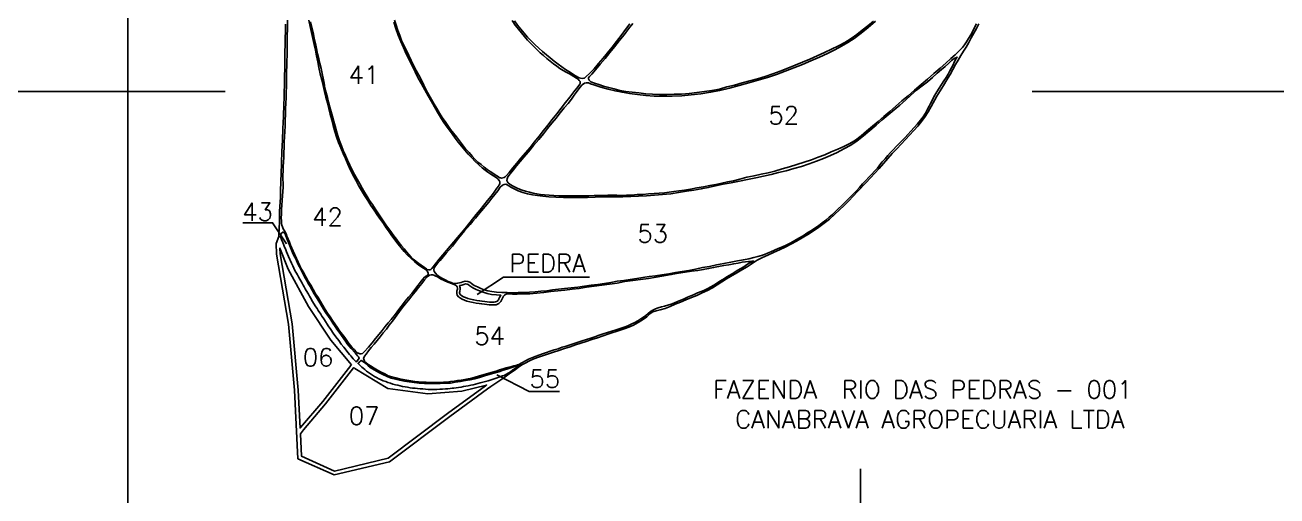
# Model space of a CAD drawing. Header units: millimetres. Extents: x 729593 to 732743, y 7839267 to 7843722.
# Drawn here: x 730288 to 731655, y 7840058 to 7840573 of the extents above; entities that cross this region are included whole.
import ezdxf
from ezdxf.enums import TextEntityAlignment as Align

# ---------------------------------------------------------------- set-up
doc = ezdxf.new("R2010")
doc.units = ezdxf.units.MM
for name, color, linetype in [('0114001001', 1, 'Continuous'), ('0114001001006', 5, 'Continuous'), ('0114001001007', 5, 'Continuous'), ('0114001001039', 5, 'Continuous'), ('0114001001040', 5, 'Continuous'), ('0114001001041', 5, 'Continuous'), ('0114001001042', 5, 'Continuous'), ('0114001001043', 5, 'Continuous'), ('0114001001051', 5, 'Continuous'), ('0114001001052', 5, 'Continuous'), ('0114001001053', 5, 'Continuous'), ('0114001001054', 5, 'Continuous'), ('0114001001055', 5, 'Continuous'), ('MALHA', 8, 'Continuous'), ('PEDRA', 7, 'Continuous'), ('TEXTO', 7, 'Continuous'), ('TEXTO_CONFRONTANTES', 7, 'Continuous')]:
    doc.layers.add(name, color=color, linetype=linetype)
doc.styles.add('ROMANS', font='romans')

msp = doc.modelspace()

# ---------------------------------------------------------------- linework, layer by layer
at = {"layer": '0114001001', "color": 1}
msp.add_lwpolyline([(730572, 7840573.7), (730571.9, 7840566), (730571.6, 7840558.5), (730571.6, 7840550.9), (730571.5, 7840543.4), (730571.3, 7840535.8), (730571.2, 7840528.3), (730571, 7840513.8), (730570.9, 7840506.7), (730570.7, 7840499.7), (730570.6, 7840492.9), (730570.4, 7840486.2), (730569.9, 7840472.8), (730569.3, 7840459.5), (730568.7, 7840446.8), (730568.2, 7840434.5), (730567.6, 7840422.3), (730567.2, 7840409.8), (730567, 7840403), (730566.6, 7840390), (730566.5, 7840384.5), (730565.8, 7840373.9), (730565.6, 7840369.2), (730565.4, 7840358.4), (730565.4, 7840355), (730565.3, 7840352.5), (730565.2, 7840349.9), (730564.9, 7840343.9), (730564.8, 7840341.6), (730561.9, 7840334.1), (730562.1, 7840322.2), (730575.4, 7840245.7), (730581.9, 7840173.6), (730585.7, 7840098.8), (730625.2, 7840081), (730685.8, 7840095.5), (730751.5, 7840144.9), (730792.8, 7840175.2), (730796.4, 7840177.8), (730807.3, 7840185), (730810.5, 7840187.3), (730816.4, 7840191.5), (730821.7, 7840195.2), (730827.9, 7840200), (730830.9, 7840201.8), (730833.9, 7840203.3), (730838.5, 7840205.7), (730843.3, 7840207.9), (730848.4, 7840209.9), (730853.8, 7840211.6), (730859.3, 7840213.3), (730864.9, 7840215.1), (730870.6, 7840217.1), (730876.7, 7840219.2), (730882.8, 7840221.2), (730888.8, 7840223.1), (730894.6, 7840225), (730900.4, 7840227), (730906.5, 7840228.9), (730912.7, 7840231), (730918.9, 7840233.2), (730925, 7840235.2), (730936.6, 7840238.9), (730942, 7840240.7), (730947.1, 7840242.7), (730952.1, 7840244.9), (730957.2, 7840247.5), (730962.1, 7840250.5), (730966.5, 7840253.8), (730970, 7840257.1), (730973.2, 7840259.4), (730976.7, 7840260.5), (730981.3, 7840261.5), (730986.7, 7840263.1), (730992.1, 7840265.2), (730997.7, 7840267.5), (731003.4, 7840270), (731009.3, 7840272.5), (731015.3, 7840275), (731021.3, 7840277.3), (731027.2, 7840279.9), (731032.8, 7840282.6), (731038.2, 7840285.6), (731043.5, 7840288.8), (731048.6, 7840292), (731053.8, 7840295.3), (731064.8, 7840301.8), (731070.5, 7840305.1), (731076.2, 7840308.5), (731081.6, 7840312.1), (731087.1, 7840315.6), (731092.8, 7840318.6), (731098.8, 7840321.4), (731105.1, 7840324.1), (731111.4, 7840327), (731117.7, 7840329.9), (731123.9, 7840333.2), (731130.1, 7840336.6), (731136.3, 7840340.1), (731142.5, 7840343.8), (731148.6, 7840347.8), (731154.6, 7840351.8), (731160.4, 7840356.2), (731166.2, 7840360.7), (731171.6, 7840365.6), (731176.9, 7840370.6), (731182.1, 7840375.6), (731187.2, 7840380.6), (731192, 7840385.7), (731196.7, 7840390.8), (731206.1, 7840400.7), (731215.7, 7840410.7), (731220.4, 7840416.1), (731225.1, 7840421.5), (731234.7, 7840432.2), (731239.6, 7840437.4), (731244.3, 7840442.5), (731249, 7840447.5), (731253.6, 7840452.5), (731258.1, 7840457.4), (731262.5, 7840462.3), (731266.7, 7840467.3), (731270.5, 7840472.6), (731274, 7840478), (731277.2, 7840483.6), (731283.5, 7840495), (731290.8, 7840506.8), (731294.4, 7840512.8), (731297.8, 7840518.6), (731303.8, 7840529.5), (731306.6, 7840534.5), (731309.5, 7840539.4), (731312.4, 7840544), (731315.3, 7840548.7), (731318.2, 7840553.7), (731321, 7840558.9), (731323.8, 7840563.9), (731326.5, 7840569), (731329.2, 7840574.2)], dxfattribs=at)
at = {"layer": '0114001001006'}
msp.add_lwpolyline([(730644.1, 7840201.5), (730621.4, 7840228.4), (730597.2, 7840265), (730574.8, 7840306.1), (730566, 7840329), (730566.1, 7840322.6), (730579.4, 7840246.2), (730585.9, 7840173.8), (730588, 7840132.3), (730588.5, 7840133), (730612.8, 7840161.4), (730643.3, 7840200.6)], close=True, dxfattribs=at)
at = {"layer": '0114001001007'}
msp.add_lwpolyline([(730588.3, 7840126), (730591.6, 7840130.5), (730615.9, 7840158.9), (730646.4, 7840198), (730646.7, 7840198.4), (730647.7, 7840197.3), (730684, 7840175.5), (730727.6, 7840169.7), (730764.6, 7840172.7), (730791.7, 7840179.3), (730790.5, 7840178.4), (730749.1, 7840148.1), (730684.1, 7840099.2), (730625.6, 7840085.2), (730589.6, 7840101.5)], close=True, dxfattribs=at)
at = {"layer": '0114001001039'}
msp.add_lwpolyline([(730822.2, 7840577.3), (730825.6, 7840572.5), (730829.1, 7840568.1), (730832.7, 7840563.7), (730836.4, 7840559.4), (730840.4, 7840555.3), (730844.5, 7840551.4), (730848.6, 7840547.6), (730852.7, 7840543.8), (730857, 7840540.2), (730861.2, 7840536.8), (730865.6, 7840533.3), (730869.9, 7840530), (730874, 7840526.9), (730878, 7840524.3), (730881.6, 7840522), (730884.4, 7840520.1), (730887.1, 7840518.3), (730889.5, 7840516.8), (730891.4, 7840515.7), (730892.8, 7840515), (730894.3, 7840514.5), (730895.9, 7840514.3), (730897.7, 7840514.6), (730898.7, 7840514.8), (730899.3, 7840515.4), (730900.3, 7840516.3), (730904.2, 7840519.8), (730909.1, 7840525), (730914, 7840530.6), (730918.9, 7840536.4), (730923.6, 7840542.3), (730928.7, 7840548.5), (730933.7, 7840554.9), (730938.5, 7840561.3), (730943.4, 7840567.7), (730948.2, 7840573.9)], dxfattribs=at)
at = {"layer": '0114001001040'}
msp.add_lwpolyline([(730691.2, 7840578.1), (730692.9, 7840572.4), (730694.8, 7840566.8), (730696.8, 7840561.2), (730698.9, 7840555.7), (730701.4, 7840550.2), (730704.1, 7840544.9), (730706.7, 7840539.5), (730709.3, 7840534), (730712, 7840528.4), (730714.9, 7840523.1), (730717.8, 7840517.9), (730720.5, 7840512.6), (730723, 7840507.1), (730725.8, 7840501.7), (730728.6, 7840496.5), (730731.4, 7840491.4), (730734.3, 7840486.3), (730737.2, 7840481.4), (730740.2, 7840476.5), (730743.3, 7840471.7), (730746.4, 7840467.2), (730749.3, 7840462.8), (730752.2, 7840458.7), (730755.4, 7840454.7), (730758.8, 7840450.5), (730762, 7840446.2), (730765.4, 7840441.9), (730768.8, 7840437.6), (730772.5, 7840433.4), (730775.8, 7840429.5), (730779, 7840426.1), (730782.2, 7840423), (730785.6, 7840420.2), (730788.9, 7840417.5), (730792.3, 7840415), (730795.6, 7840412.7), (730798.5, 7840410.7), (730801.1, 7840408.9), (730803.4, 7840407.4), (730805.2, 7840406.4), (730806.3, 7840405.8), (730807, 7840405.6), (730808, 7840405.5), (730809.4, 7840405.7), (730810.8, 7840406.1), (730811.9, 7840407), (730812.9, 7840408.1), (730816.4, 7840411.7), (730820.4, 7840416.6), (730824.7, 7840421.7), (730829.2, 7840427.2), (730834.1, 7840433.1), (730839.1, 7840439), (730844.1, 7840445.1), (730849, 7840451.3), (730853.8, 7840457.3), (730858.6, 7840463.3), (730863.4, 7840469.4), (730868.3, 7840475.7), (730873.1, 7840481.8), (730877.9, 7840487.9), (730882.5, 7840493.8), (730887.1, 7840499.8), (730891.7, 7840505.6), (730893.6, 7840508.1), (730893.9, 7840509), (730893.9, 7840509.5), (730893.8, 7840511), (730892.9, 7840512.2), (730891.7, 7840513.5), (730889.7, 7840514.8), (730887.1, 7840516.4), (730884.1, 7840518.2), (730881.4, 7840519.7), (730878.6, 7840521.3), (730875.2, 7840523.2), (730871.8, 7840525.3), (730868.2, 7840527.8), (730864.7, 7840530.3), (730861, 7840533.1), (730857.3, 7840536.1), (730853.7, 7840539.3), (730850.1, 7840542.5), (730846.5, 7840545.9), (730843.1, 7840549.3), (730839.8, 7840552.7), (730836.4, 7840556.3), (730833.2, 7840560.1), (730829.9, 7840564.1), (730826.4, 7840568.2), (730823, 7840572.7), (730819.6, 7840577.5)], dxfattribs=at)
at = {"layer": '0114001001041'}
msp.add_lwpolyline([(730599.4, 7840576.3), (730600.7, 7840570.3), (730602.1, 7840564.4), (730603.3, 7840558.5), (730604.7, 7840552.6), (730605.9, 7840547), (730607, 7840541.4), (730608.3, 7840535.9), (730609.6, 7840530.5), (730610.9, 7840525.1), (730612.1, 7840519.8), (730613.2, 7840514.5), (730614.3, 7840509.2), (730615.2, 7840503.9), (730616.5, 7840498.8), (730617.8, 7840493.6), (730619.2, 7840488.3), (730620.5, 7840483.1), (730621.9, 7840477.8), (730623.3, 7840472.6), (730624.7, 7840467.4), (730626.2, 7840462.1), (730627.7, 7840456.8), (730629.3, 7840451.5), (730631.1, 7840446.1), (730633.1, 7840440.8), (730635.2, 7840435.5), (730637.5, 7840430.3), (730639.8, 7840425), (730642.2, 7840419.6), (730644.8, 7840414.4), (730647.5, 7840409.2), (730650.3, 7840404.1), (730653.1, 7840399.3), (730655.9, 7840394.6), (730658.5, 7840390), (730661.1, 7840385.4), (730663.9, 7840381), (730666.9, 7840376.5), (730670, 7840372), (730672.8, 7840367.5), (730675.7, 7840363.1), (730678.7, 7840358.6), (730681.7, 7840354.3), (730684.8, 7840350), (730687.7, 7840346.1), (730690.5, 7840342.4), (730693.3, 7840338.8), (730696, 7840335.1), (730698.9, 7840331.6), (730701.5, 7840328.2), (730704.1, 7840324.8), (730706.7, 7840321.8), (730709.4, 7840319), (730712.5, 7840316.2), (730716.1, 7840313.3), (730720.1, 7840310.2), (730723.9, 7840307.7), (730726, 7840306.3), (730726.9, 7840305.6), (730728.1, 7840305.2), (730729.6, 7840305.1), (730730.9, 7840305.5), (730731.8, 7840306.7), (730735.8, 7840311.8), (730739.8, 7840316.8), (730743.9, 7840321.7), (730747.9, 7840326.4), (730751.9, 7840331.1), (730755.9, 7840335.8), (730760, 7840340.6), (730764.1, 7840345.5), (730768.1, 7840350.3), (730772.1, 7840355.3), (730776.1, 7840360.4), (730780.3, 7840365.6), (730784.5, 7840370.7), (730788.7, 7840375.9), (730792.7, 7840381), (730796.6, 7840385.7), (730799.9, 7840390.1), (730803, 7840394.4), (730804.7, 7840396.5), (730805.5, 7840398.1), (730806.1, 7840399.1), (730806.2, 7840400), (730806.1, 7840401.5), (730805.5, 7840403), (730804.1, 7840404.5), (730802, 7840406.1), (730799.3, 7840407.8), (730796.2, 7840409.9), (730793.2, 7840411.9), (730790.2, 7840414.1), (730786.9, 7840416.7), (730783.2, 7840420), (730779.3, 7840423.7), (730775.4, 7840427.6), (730771.7, 7840431.6), (730768, 7840435.9), (730764.4, 7840440.3), (730760.8, 7840444.8), (730757.4, 7840449.2), (730754, 7840453.7), (730750.9, 7840458.1), (730747.7, 7840462.5), (730744.4, 7840467.2), (730741.3, 7840472.2), (730738, 7840477.6), (730734.6, 7840483.3), (730731.4, 7840489.3), (730727.8, 7840495.5), (730724.2, 7840502), (730720.6, 7840508.4), (730717.1, 7840514.8), (730713.6, 7840521.4), (730710.3, 7840528), (730707.1, 7840534.7), (730703.9, 7840541.4), (730700.9, 7840548.1), (730698, 7840554.8), (730695.1, 7840561.7), (730692.5, 7840568.8), (730690.2, 7840575.9)], dxfattribs=at)
at = {"layer": '0114001001042'}
msp.add_lwpolyline([(730574.3, 7840578.1), (730574.2, 7840572.6), (730574.1, 7840567.3), (730573.9, 7840562.1), (730573.9, 7840556.6), (730573.9, 7840550.9), (730573.8, 7840545.2), (730573.8, 7840539.3), (730573.6, 7840533.5), (730573.6, 7840527.9), (730573.3, 7840522.3), (730573.2, 7840516.6), (730573.1, 7840510.8), (730573, 7840505), (730572.9, 7840499.2), (730572.8, 7840493.3), (730572.5, 7840487.3), (730572.2, 7840481.2), (730572, 7840474.9), (730571.8, 7840468.6), (730571.6, 7840462.3), (730571.3, 7840456.3), (730571, 7840450.5), (730570.7, 7840444.8), (730570.6, 7840439), (730570.4, 7840433.4), (730570.1, 7840428), (730569.8, 7840423), (730569.5, 7840418.1), (730569.4, 7840413.4), (730569.3, 7840408.8), (730569.3, 7840404.4), (730569.4, 7840400), (730569.4, 7840395.5), (730569.3, 7840390.9), (730568.9, 7840386), (730568.6, 7840381.1), (730568.2, 7840376), (730567.8, 7840371), (730567.6, 7840366.2), (730567.5, 7840361.9), (730567.6, 7840358.8), (730567.8, 7840356.2), (730568.2, 7840354), (730568.8, 7840352.1), (730569.7, 7840350), (730571, 7840347.7), (730572.9, 7840344.4), (730573.7, 7840342), (730575.1, 7840338.8), (730576.4, 7840335.6), (730577.6, 7840332.3), (730579.1, 7840329), (730580.6, 7840325.6), (730582.2, 7840321.7), (730583.9, 7840317.7), (730585.8, 7840313.6), (730587.6, 7840309.7), (730589.7, 7840305.8), (730592, 7840301.8), (730594.3, 7840297.4), (730596.9, 7840292.9), (730599.7, 7840288.3), (730602.4, 7840283.6), (730605, 7840279), (730607.6, 7840274.8), (730610.3, 7840270.5), (730612.9, 7840266.2), (730615.5, 7840261.9), (730618.1, 7840257.8), (730620.7, 7840253.9), (730623.3, 7840250), (730626, 7840246.3), (730628.5, 7840242.4), (730631.2, 7840238.6), (730633.9, 7840234.9), (730636.7, 7840231.3), (730639.1, 7840227.8), (730641.2, 7840224.7), (730643.3, 7840222), (730645.4, 7840219.7), (730647.4, 7840217.7), (730649, 7840216), (730650.1, 7840215), (730651.1, 7840214.3), (730651.7, 7840214), (730652.5, 7840213.6), (730653.3, 7840213.4), (730654.5, 7840213.3), (730656, 7840213.8), (730657.2, 7840214.7), (730657.9, 7840215.5), (730662.8, 7840220.6), (730666.8, 7840225.5), (730670.5, 7840230.3), (730674.2, 7840234.8), (730677.6, 7840239), (730681, 7840243.1), (730684.2, 7840247.1), (730687.4, 7840251), (730690.6, 7840255), (730693.9, 7840259.2), (730696.8, 7840263.2), (730699.7, 7840267.1), (730702.8, 7840271), (730706.3, 7840275.2), (730709.9, 7840279.5), (730713.4, 7840283.8), (730716.9, 7840288.3), (730720.4, 7840292.8), (730723.9, 7840297.2), (730727.4, 7840299.2), (730727.7, 7840300.4), (730727.7, 7840301.7), (730727.2, 7840303.3), (730726, 7840304.7), (730724.5, 7840305.9), (730722, 7840307.4), (730718.8, 7840309.5), (730715.9, 7840311.6), (730712.9, 7840314.2), (730709.3, 7840317.4), (730705.4, 7840321.2), (730701.8, 7840325.3), (730698.3, 7840329.4), (730694.8, 7840333.6), (730691.4, 7840337.9), (730688.2, 7840342.3), (730685.1, 7840346.8), (730682.1, 7840351.2), (730679, 7840355.7), (730675.7, 7840360.3), (730672.3, 7840365.3), (730668.9, 7840370.4), (730665.4, 7840375.6), (730661.8, 7840381), (730658.5, 7840386.4), (730655, 7840391.9), (730651.9, 7840397.5), (730648.7, 7840403.1), (730645.7, 7840408.9), (730642.8, 7840414.8), (730640.1, 7840420.7), (730637.5, 7840426.7), (730635, 7840432.5), (730632.5, 7840438.4), (730630.1, 7840444.4), (730627.9, 7840450.4), (730625.8, 7840456.5), (730624.1, 7840462.8), (730622.5, 7840469), (730621, 7840475.3), (730619.4, 7840481.5), (730617.8, 7840487.7), (730616.2, 7840493.9), (730614.8, 7840500.2), (730613.3, 7840506.5), (730611.7, 7840513), (730610.1, 7840519.5), (730608.5, 7840526.2), (730607.2, 7840532.6), (730606, 7840538.9), (730604.7, 7840545.2), (730603.3, 7840551.5), (730601.8, 7840557.9), (730600.4, 7840564.5), (730599.1, 7840571.1), (730597.6, 7840577.9)], dxfattribs=at)
at = {"layer": '0114001001043'}
msp.add_lwpolyline([(730566.6, 7840341.1), (730567.7, 7840338.2), (730569, 7840335), (730569.8, 7840333.2), (730570.6, 7840331.2), (730572.3, 7840327), (730573.2, 7840324.7), (730574.2, 7840322.4), (730575.2, 7840319.9), (730578.7, 7840312.3), (730579.9, 7840309.7), (730581.2, 7840307.1), (730582.4, 7840304.6), (730585, 7840299.8), (730586.3, 7840297.5), (730590.1, 7840290.7), (730591.2, 7840288.6), (730592.5, 7840286.6), (730593.6, 7840284.6), (730594.8, 7840282.5), (730597.1, 7840278.5), (730598.2, 7840276.5), (730599.4, 7840274.6), (730601.6, 7840270.7), (730602.8, 7840268.7), (730605.2, 7840264.9), (730606.5, 7840262.9), (730607.8, 7840260.9), (730610.5, 7840256.8), (730611.8, 7840254.7), (730613.1, 7840252.6), (730614.5, 7840250.5), (730618.7, 7840244), (730621.5, 7840239.9), (730624.3, 7840235.8), (730627.2, 7840231.8), (730630.2, 7840227.8), (730633, 7840224), (730635.9, 7840220.5), (730640.5, 7840214.6), (730642.1, 7840212.8), (730643.5, 7840211.1), (730646.1, 7840207.9), (730647.4, 7840206.6), (730648.3, 7840205.6), (730648.8, 7840205.2), (730649.7, 7840204.7), (730652.6, 7840208.8), (730651.9, 7840210), (730650.7, 7840211.3), (730649.7, 7840212.8), (730648, 7840214.6), (730643.9, 7840219.2), (730639.5, 7840224.2), (730637.5, 7840227.2), (730630.5, 7840237.2), (730628.3, 7840240.4), (730626.2, 7840243.4), (730623.9, 7840246.8), (730621.5, 7840250.4), (730618.9, 7840254.1), (730616.2, 7840258.1), (730613.6, 7840262.2), (730611.1, 7840266.6), (730608.4, 7840271), (730606, 7840275.1), (730603.5, 7840279.1), (730601.2, 7840283), (730599.1, 7840286.8), (730597, 7840290.4), (730594.9, 7840293.9), (730592.8, 7840297.5), (730589.1, 7840304.8), (730587.5, 7840308.4), (730585.7, 7840311.8), (730583.9, 7840315.3), (730582.3, 7840318.9), (730580.6, 7840322.3), (730579, 7840325.9), (730577.4, 7840329.5), (730575.9, 7840333.1), (730573.7, 7840339.4), (730572, 7840343.6), (730571.4, 7840344.9), (730570.6, 7840345.8), (730569.6, 7840346.4), (730568.8, 7840346.5), (730568.1, 7840345.8), (730567.4, 7840344.7), (730566.8, 7840343)], close=True, dxfattribs=at)
at = {"layer": '0114001001051'}
msp.add_lwpolyline([(730951.5, 7840574.4), (730946.6, 7840568.5), (730941.8, 7840562.1), (730936.6, 7840555.5), (730931.3, 7840549), (730926.1, 7840542.7), (730921, 7840536.1), (730915.7, 7840529.8), (730910.6, 7840523.6), (730906.6, 7840519.1), (730904.1, 7840516.3), (730902.9, 7840514.9), (730902.9, 7840513.9), (730903.8, 7840512.4), (730905.6, 7840510.8), (730909.4, 7840509.2), (730914.4, 7840507.6), (730919.4, 7840505.9), (730925, 7840504.3), (730930.9, 7840502.9), (730937, 7840501.3), (730943.6, 7840500.2), (730950.5, 7840499.4), (730958, 7840498.6), (730965.4, 7840497.5), (730972.8, 7840497.1), (730980.5, 7840496.9), (730988.4, 7840496.7), (730996.4, 7840497), (731004.5, 7840497.3), (731012.9, 7840498), (731021.2, 7840498.9), (731029.6, 7840499.9), (731037.8, 7840501), (731045.9, 7840502.8), (731054.1, 7840505), (731062.3, 7840507.1), (731070.6, 7840509.4), (731079.1, 7840511.6), (731087.5, 7840514), (731095.8, 7840516.6), (731104.1, 7840519.4), (731112.4, 7840522.3), (731120.5, 7840525.5), (731128.6, 7840528.7), (731136.6, 7840532), (731144.8, 7840535.3), (731152.8, 7840538.9), (731160.6, 7840542.6), (731168.3, 7840546.3), (731175.8, 7840549.9), (731183, 7840553.8), (731189.8, 7840557.9), (731195.9, 7840562.2), (731201.9, 7840567), (731208, 7840572), (731214.2, 7840577.1)], dxfattribs=at)
at = {"layer": '0114001001052'}
msp.add_lwpolyline([(731216.3, 7840576.9), (731208.3, 7840570.2), (731200.6, 7840563.7), (731193.2, 7840558), (731186.2, 7840553.5), (731179.3, 7840549.5), (731171.9, 7840545.7), (731163.8, 7840541.6), (731155.2, 7840537.5), (731145.9, 7840533.6), (731136.5, 7840529.7), (731127.2, 7840525.8), (731117.8, 7840522.2), (731108.2, 7840518.5), (731098.3, 7840515.4), (731088.1, 7840512.5), (731077.9, 7840509.6), (731067.4, 7840506.7), (731056.8, 7840503.9), (731046.5, 7840501.3), (731036.2, 7840499.3), (731025.6, 7840497.6), (731015.2, 7840496.3), (731004.8, 7840495.4), (730994.5, 7840494.9), (730984.4, 7840494.9), (730974.7, 7840495.1), (730965.4, 7840495.8), (730956.5, 7840496.7), (730947.7, 7840497.9), (730939.6, 7840499.2), (730932, 7840500.8), (730924.4, 7840502.7), (730916.6, 7840504.8), (730909.7, 7840507.1), (730905.3, 7840508.6), (730902.9, 7840509.5), (730900.6, 7840509.7), (730898.6, 7840509.2), (730896.2, 7840507.3), (730893.6, 7840504.4), (730890.6, 7840500.4), (730887.3, 7840496.1), (730884.3, 7840491.7), (730880.7, 7840487.1), (730876.5, 7840482.2), (730872.1, 7840476.8), (730867.6, 7840470.9), (730862.8, 7840465.3), (730858.3, 7840459.6), (730853.7, 7840453.7), (730848.6, 7840447.5), (730843, 7840440.9), (730837.5, 7840434.3), (730832.5, 7840428.5), (730828.3, 7840423.5), (730824.4, 7840418.9), (730820.7, 7840414.2), (730817.4, 7840410.1), (730815, 7840406.9), (730814, 7840404.7), (730813.9, 7840402.9), (730815, 7840400.6), (730817.3, 7840398.6), (730820.6, 7840396.5), (730825, 7840394.4), (730829.4, 7840392.6), (730834, 7840391.2), (730838.4, 7840389.9), (730842.4, 7840389.1), (730846.4, 7840388.3), (730850.5, 7840387.6), (730854.9, 7840387), (730859.9, 7840386.8), (730865.1, 7840386.4), (730870.6, 7840386.1), (730876.1, 7840386.1), (730881.7, 7840386.2), (730887.1, 7840386), (730892.4, 7840385.9), (730897.7, 7840386), (730903.2, 7840386.2), (730909, 7840386.3), (730914.5, 7840386.4), (730919.5, 7840386.6), (730924.2, 7840386.7), (730929, 7840386.7), (730933.8, 7840386.7), (730939, 7840386.5), (730944.3, 7840386.7), (730950.1, 7840386.9), (730956, 7840387.4), (730962.3, 7840387.7), (730968.3, 7840388.1), (730974.5, 7840388.5), (730980.3, 7840389.1), (730985.8, 7840389.5), (730991, 7840390.2), (730996.3, 7840390.8), (731001.6, 7840391.4), (731007.7, 7840392.2), (731014.4, 7840393.3), (731021.4, 7840394.7), (731028.5, 7840395.9), (731035.5, 7840397.2), (731042.1, 7840398.6), (731048.7, 7840400), (731054.9, 7840401.3), (731061.4, 7840402.6), (731068.3, 7840404.4), (731076, 7840406.3), (731083.8, 7840408), (731091.4, 7840409.6), (731099, 7840411.1), (731106.6, 7840413.2), (731114.5, 7840415.4), (731122.5, 7840417.8), (731130.6, 7840420.2), (731138.5, 7840422.9), (731146.3, 7840425.5), (731153.7, 7840428.2), (731160.9, 7840431), (731168.1, 7840434), (731175.3, 7840436.9), (731181.9, 7840439.9), (731188.4, 7840443.1), (731194.5, 7840446.9), (731200.7, 7840451.7), (731206.7, 7840456.9), (731213, 7840462.2), (731219.3, 7840467.4), (731225.6, 7840472.8), (731232.1, 7840478.4), (731238.5, 7840484.1), (731245.1, 7840489.8), (731251.9, 7840495.5), (731259, 7840501.6), (731266.2, 7840507.6), (731273.2, 7840513.7), (731280.2, 7840519.8), (731287, 7840525.7), (731293.3, 7840531.1), (731298.8, 7840536), (731303.4, 7840540.2), (731307, 7840543.7), (731309.5, 7840546.2), (731311.4, 7840548), (731312.5, 7840549.6), (731313.6, 7840551.2), (731315.9, 7840554.5), (731318.1, 7840558.1), (731320.3, 7840562), (731322.6, 7840565.9), (731324.6, 7840569.9), (731326.7, 7840573.9)], dxfattribs=at)
at = {"layer": '0114001001053'}
msp.add_lwpolyline([(731091.9, 7840320.7), (731095.1, 7840322.1), (731098.4, 7840323.4), (731102, 7840324.9), (731105.9, 7840326.6), (731110.2, 7840328.5), (731114.8, 7840330.4), (731119.4, 7840332.5), (731124, 7840334.7), (731128.4, 7840337.2), (731132.8, 7840339.8), (731137.2, 7840342.5), (731141.5, 7840345.1), (731145.8, 7840347.9), (731150.1, 7840350.6), (731154.3, 7840353.5), (731158.2, 7840356.5), (731162.1, 7840359.6), (731165.7, 7840362.7), (731169.4, 7840365.8), (731172.7, 7840369), (731176, 7840372.2), (731179.2, 7840375.2), (731182.5, 7840378.4), (731185.8, 7840381.6), (731189, 7840384.8), (731192.3, 7840388.2), (731195.6, 7840391.7), (731199, 7840395.3), (731202.3, 7840399.1), (731205.7, 7840402.7), (731209.1, 7840406.3), (731212.3, 7840409.8), (731215.4, 7840413.1), (731218.4, 7840416.4), (731221.1, 7840419.8), (731223.8, 7840423.2), (731226.8, 7840426.6), (731229.8, 7840430), (731232.8, 7840433.4), (731235.9, 7840436.8), (731239, 7840440), (731242.3, 7840443.3), (731245.5, 7840446.6), (731248.6, 7840449.8), (731251.7, 7840453.2), (731255.1, 7840456.9), (731258.6, 7840460.8), (731262.1, 7840464.7), (731265.4, 7840468.6), (731268.4, 7840472.5), (731271, 7840476.5), (731273.3, 7840480.6), (731275.1, 7840484.1), (731276.5, 7840486.8), (731277.7, 7840489.5), (731279.3, 7840492.7), (731281.3, 7840496.1), (731283.5, 7840499.8), (731285.9, 7840503.7), (731288.4, 7840507.7), (731291, 7840511.6), (731293.5, 7840515.4), (731295.7, 7840519.1), (731297.7, 7840522.6), (731299.3, 7840525.8), (731300.7, 7840528.6), (731301.9, 7840531.1), (731303.1, 7840533.7), (731304.3, 7840536.3), (731305.5, 7840537.7), (731302.2, 7840536), (731299.2, 7840533.8), (731295.9, 7840530.6), (731292.4, 7840527.5), (731288.5, 7840524.1), (731283.8, 7840520.1), (731278.7, 7840515.5), (731273.2, 7840510.7), (731267.4, 7840506.1), (731261.2, 7840501.5), (731255.1, 7840496.1), (731249, 7840490.7), (731242.9, 7840485.2), (731236.6, 7840480), (731230.1, 7840474.7), (731223.7, 7840469.1), (731217, 7840463.3), (731210.1, 7840457.4), (731203.3, 7840451.6), (731196.3, 7840446.3), (731189.3, 7840441.5), (731181.9, 7840437.4), (731174.6, 7840433.4), (731167.1, 7840430), (731159.5, 7840426.8), (731151.8, 7840423.9), (731143.8, 7840421), (731135.7, 7840418.3), (731127.3, 7840415.8), (731118.9, 7840413.5), (731110.6, 7840411.4), (731102.4, 7840409.5), (731094.1, 7840407.7), (731085.6, 7840405.6), (731076.7, 7840403.9), (731067.7, 7840402), (731058.7, 7840400.3), (731049.9, 7840398.7), (731041.7, 7840396.9), (731033.8, 7840395.1), (731026, 7840393.7), (731018.1, 7840392.4), (731010, 7840391.1), (731001.4, 7840389.7), (730992.7, 7840388.4), (730983.8, 7840387.7), (730975, 7840386.8), (730966.2, 7840386.1), (730957.6, 7840385.8), (730949, 7840385.5), (730940.4, 7840385.1), (730931.9, 7840384.9), (730924.6, 7840384.9), (730917.9, 7840384.9), (730910.1, 7840384.6), (730901.7, 7840384.3), (730892.9, 7840384.1), (730884.1, 7840384.2), (730875.5, 7840384.3), (730867.2, 7840384.5), (730859.7, 7840385), (730853, 7840385.7), (730847.1, 7840386.3), (730841.8, 7840387.1), (730836.5, 7840388.1), (730831.2, 7840389.7), (730826.2, 7840391.7), (730821.8, 7840393.7), (730818.3, 7840395.5), (730815.8, 7840397.1), (730814, 7840398.2), (730812.5, 7840398.7), (730810.9, 7840398.6), (730808.9, 7840397.8), (730806.6, 7840395.5), (730803.8, 7840391.7), (730800.7, 7840387.7), (730797.5, 7840383.5), (730794, 7840379.2), (730790.2, 7840374.4), (730786.2, 7840369.6), (730782.6, 7840365.2), (730779.6, 7840361.7), (730776.6, 7840358.3), (730773.6, 7840354.7), (730770.7, 7840351.3), (730767.7, 7840347.7), (730764.4, 7840343.9), (730761.1, 7840339.7), (730757.8, 7840335.3), (730754.4, 7840331.2), (730750.9, 7840327.2), (730747.6, 7840323.3), (730744.1, 7840319.3), (730740.8, 7840315.3), (730737.8, 7840311.8), (730735.8, 7840309.5), (730734.5, 7840307.4), (730734.1, 7840305.3), (730734.5, 7840303.3), (730735.7, 7840301.5), (730737.4, 7840299.7), (730740.2, 7840297.7), (730743.4, 7840295.8), (730746.6, 7840294.1), (730749.8, 7840292.6), (730752.8, 7840291.2), (730755.3, 7840290.4), (730757.6, 7840290.2), (730760, 7840290.5), (730762, 7840290.9), (730763.8, 7840291.3), (730765.7, 7840292.1), (730768.2, 7840292.8), (730771.2, 7840292.6), (730773.3, 7840291.6), (730775.2, 7840290.1), (730778, 7840288.2), (730781.6, 7840286.5), (730785.2, 7840284.9), (730788.9, 7840283.5), (730792.9, 7840282.2), (730797.5, 7840281.4), (730802.6, 7840280.8), (730808.4, 7840280.5), (730814.2, 7840280.3), (730820.2, 7840280.2), (730826.1, 7840280.3), (730832.3, 7840280.6), (730838.4, 7840280.8), (730844.7, 7840281.2), (730850.9, 7840281.7), (730857.3, 7840282.3), (730863.7, 7840283.2), (730870.1, 7840283.9), (730876.9, 7840284.7), (730884, 7840285.5), (730891.3, 7840286.2), (730898.7, 7840287.4), (730906, 7840288.3), (730913.2, 7840289.2), (730920.3, 7840290.3), (730927.4, 7840291.5), (730934.4, 7840292.7), (730941.4, 7840293.7), (730948.6, 7840294.7), (730955.8, 7840295.7), (730962.4, 7840296.7), (730969.1, 7840297.8), (730976, 7840298.8), (730983.2, 7840299.8), (730990.5, 7840300.9), (730997.9, 7840302.1), (731005.2, 7840303.3), (731012.6, 7840304.6), (731019.9, 7840306.1), (731027.5, 7840307.6), (731035.1, 7840308.9), (731042.9, 7840310.5), (731050.8, 7840312.1), (731058.4, 7840313.6), (731065.6, 7840314.9), (731072.2, 7840316.2), (731078.1, 7840317.3), (731083.4, 7840318.5), (731087.9, 7840319.6)], close=True, dxfattribs=at)
at = {"layer": '0114001001054'}
msp.add_lwpolyline([(730834, 7840205.9), (730837.4, 7840207.6), (730841.1, 7840209.1), (730844.8, 7840210.6), (730848.8, 7840212.1), (730852.8, 7840213.4), (730857, 7840214.8), (730861.2, 7840216.2), (730865.6, 7840217.6), (730869.9, 7840219), (730874.3, 7840220.5), (730878.6, 7840221.9), (730882.9, 7840223.3), (730887.2, 7840224.7), (730891.6, 7840226.1), (730896.1, 7840227.6), (730900.7, 7840229.1), (730905.4, 7840230.6), (730910, 7840232.1), (730914.5, 7840233.7), (730919.1, 7840235.1), (730923.8, 7840236.6), (730928.4, 7840238.1), (730933, 7840239.6), (730937.5, 7840241.1), (730941.8, 7840242.5), (730946, 7840244.1), (730949.7, 7840245.8), (730953.4, 7840247.6), (730956.9, 7840249.5), (730960.2, 7840251.6), (730963.1, 7840253.5), (730965.6, 7840255.4), (730968, 7840257.5), (730970.5, 7840259.5), (730973.1, 7840261.2), (730976, 7840262.6), (730979.2, 7840263.6), (730982.6, 7840264.6), (730986.1, 7840265.5), (730989.7, 7840266.5), (730993.3, 7840267.7), (730996.7, 7840269), (731000.2, 7840270.6), (731003.7, 7840272.1), (731007.3, 7840273.6), (731011, 7840275.2), (731014.7, 7840276.8), (731018.4, 7840278.3), (731022.1, 7840279.9), (731025.9, 7840281.6), (731029.6, 7840283.1), (731033.1, 7840284.9), (731036.5, 7840286.6), (731039.9, 7840288.6), (731043.1, 7840290.6), (731046.2, 7840292.7), (731049.5, 7840294.8), (731052.9, 7840296.9), (731056.4, 7840299), (731059.8, 7840301), (731063.1, 7840302.9), (731066.2, 7840304.8), (731069.4, 7840306.7), (731072.5, 7840308.5), (731075.6, 7840310.5), (731078.5, 7840312.6), (731083.5, 7840314.8), (731081.3, 7840314.5), (731079.6, 7840314.4), (731077.5, 7840314.3), (731074.5, 7840314), (731070.7, 7840313.5), (731066.4, 7840312.6), (731061.6, 7840311.8), (731056.3, 7840310.8), (731050.6, 7840309.9), (731045, 7840308.7), (731039.6, 7840307.6), (731034, 7840306.5), (731028.2, 7840305.5), (731022.2, 7840304.6), (731015.6, 7840303.8), (731008.6, 7840302.7), (731001.2, 7840301.4), (730993.4, 7840300), (730985.1, 7840298.6), (730976.7, 7840297.1), (730968.3, 7840295.8), (730959.9, 7840294.8), (730951.4, 7840293.6), (730942.8, 7840292.3), (730934.3, 7840290.8), (730925.8, 7840289.7), (730917.4, 7840288.4), (730909.1, 7840287.3), (730900.9, 7840286.2), (730892.8, 7840284.9), (730885, 7840283.9), (730877.2, 7840283), (730869.5, 7840282.3), (730861.8, 7840281.5), (730854.1, 7840280.5), (730846.5, 7840279.7), (730838.9, 7840279.1), (730831.7, 7840278.8), (730825.1, 7840278.5), (730820, 7840278.6), (730816.4, 7840278.8), (730814, 7840278.8), (730812.4, 7840278.4), (730811.3, 7840277.6), (730810.3, 7840276.5), (730809.3, 7840275.1), (730808.6, 7840273.6), (730807.8, 7840272.2), (730807.1, 7840270.7), (730806.2, 7840269.5), (730805.1, 7840268.5), (730803.7, 7840267.8), (730802.2, 7840267.1), (730800.3, 7840266.9), (730798.4, 7840266.8), (730796.5, 7840266.9), (730794.5, 7840267), (730792.1, 7840267.2), (730789.4, 7840267.5), (730786.4, 7840267.9), (730783.5, 7840268.4), (730780.4, 7840268.9), (730777, 7840269.5), (730773.5, 7840270.2), (730770.2, 7840271.1), (730767.4, 7840272.2), (730765.1, 7840273.1), (730763.1, 7840274.3), (730761.1, 7840275.8), (730759.7, 7840277.5), (730759.1, 7840279.2), (730759.1, 7840280.7), (730759.3, 7840282.1), (730759.6, 7840283), (730759.8, 7840284), (730759.8, 7840285.1), (730759.4, 7840286.5), (730758.3, 7840287.9), (730756.2, 7840289), (730753.4, 7840290.1), (730749.4, 7840291.6), (730745.4, 7840293.4), (730741.5, 7840295.5), (730737.9, 7840297.4), (730735.6, 7840298.6), (730734.1, 7840299.4), (730733.1, 7840299.7), (730731.5, 7840299.9), (730729.4, 7840299.3), (730726.8, 7840297.4), (730723.9, 7840294.1), (730720.8, 7840290.2), (730717.4, 7840285.9), (730713.7, 7840281.2), (730710.1, 7840276.6), (730706.4, 7840272.1), (730702.9, 7840267.8), (730699.6, 7840263.5), (730696.4, 7840259.5), (730693.6, 7840255.7), (730691, 7840252.1), (730688.4, 7840248.6), (730685.3, 7840244.8), (730682.2, 7840240.5), (730678.8, 7840236.2), (730675.4, 7840232), (730672.1, 7840228), (730668.9, 7840224), (730665.8, 7840220.2), (730662.8, 7840216.5), (730660.1, 7840213.2), (730658.4, 7840210.9), (730657.4, 7840208.2), (730658, 7840206.5), (730658.5, 7840205.3), (730659.8, 7840203.9), (730662.5, 7840201.9), (730665.5, 7840199.8), (730668.9, 7840197.6), (730672.6, 7840195.4), (730676.5, 7840193.3), (730680.4, 7840191.4), (730684.3, 7840189.5), (730688.3, 7840188.1), (730692.5, 7840187.1), (730696.6, 7840186.1), (730700.6, 7840185.3), (730704.7, 7840184.6), (730708.9, 7840183.8), (730713.2, 7840183.2), (730717.4, 7840182.7), (730721.5, 7840182.5), (730725.5, 7840182.4), (730729.4, 7840182.2), (730733.3, 7840182), (730737.1, 7840182.1), (730740.9, 7840182.1), (730744.6, 7840182.3), (730748.3, 7840182.6), (730752.2, 7840183), (730756.1, 7840183.5), (730760, 7840184.2), (730763.9, 7840184.8), (730767.8, 7840185.4), (730771.6, 7840186), (730775.4, 7840186.8), (730779.1, 7840187.8), (730782.8, 7840188.9), (730786.6, 7840190), (730790.3, 7840191), (730794.2, 7840192.1), (730798.1, 7840193.3), (730802.1, 7840194.5), (730805.9, 7840195.8), (730809.6, 7840197), (730812.9, 7840198), (730815.9, 7840198.7), (730819.3, 7840199.6), (730821.4, 7840200.2), (730823.5, 7840200.7), (730825.4, 7840201.2), (730826.9, 7840201.8), (730830, 7840203.5)], close=True, dxfattribs=at)
at = {"layer": '0114001001055'}
msp.add_lwpolyline([(730655.3, 7840199), (730653.6, 7840200.6), (730652.4, 7840201.6), (730651.8, 7840202.3), (730651.3, 7840202.7), (730651.6, 7840203.1), (730652.2, 7840203.7), (730652.9, 7840204.5), (730653.8, 7840205.4), (730654.4, 7840206.1), (730654.9, 7840206.1), (730655.5, 7840205.6), (730658.2, 7840204), (730660.1, 7840202.5), (730662.5, 7840200.3), (730665.7, 7840197.7), (730669.5, 7840195.4), (730673.9, 7840193), (730678.5, 7840190.8), (730683.1, 7840188.6), (730687.5, 7840186.8), (730692.2, 7840185.7), (730696.9, 7840184.6), (730701.9, 7840183.7), (730707.1, 7840182.8), (730712.5, 7840181.9), (730718, 7840181.3), (730724, 7840181.1), (730729.9, 7840180.8), (730735.5, 7840180.8), (730741.1, 7840180.8), (730746.9, 7840181.2), (730752.2, 7840181.5), (730757.5, 7840182.4), (730763, 7840183.3), (730768.4, 7840184.1), (730773.7, 7840185), (730778.9, 7840186.2), (730784, 7840187.5), (730789.3, 7840189.2), (730794.5, 7840190.7), (730799.7, 7840192.3), (730804.9, 7840193.9), (730809.7, 7840195.4), (730813.7, 7840196.7), (730817.2, 7840197.8), (730820.5, 7840198.8), (730823.3, 7840199.6), (730825.9, 7840200.4), (730827, 7840201.1), (730829.3, 7840201.8), (730829.3, 7840201.8), (730828.5, 7840201.2), (730827.1, 7840200.2), (730825.5, 7840199.1), (730823.7, 7840197.9), (730822.8, 7840197.3), (730820.4, 7840195.9), (730817.6, 7840193.9), (730811, 7840189.9), (730809.1, 7840189.3), (730806.1, 7840188.1), (730802, 7840186.9), (730799.8, 7840186.2), (730796.8, 7840185.1), (730793.3, 7840184), (730790.4, 7840183.1), (730787.5, 7840182.3), (730784.7, 7840181.6), (730782.1, 7840181), (730779.5, 7840180.3), (730776.9, 7840179.7), (730774.3, 7840179.1), (730771.7, 7840178.6), (730769.1, 7840178.1), (730766.5, 7840177.6), (730763.8, 7840177.1), (730761.1, 7840176.7), (730758.4, 7840176.3), (730756, 7840176), (730753.9, 7840175.8), (730751.8, 7840175.5), (730749.5, 7840175.2), (730746.7, 7840175), (730743.6, 7840174.8), (730740.5, 7840174.8), (730737.2, 7840174.6), (730733.9, 7840174.5), (730730.9, 7840174.5), (730728, 7840174.6), (730725, 7840174.7), (730722, 7840175), (730719.1, 7840175.3), (730716.3, 7840175.5), (730713.6, 7840175.7), (730710.9, 7840176), (730708.1, 7840176.4), (730705.3, 7840176.9), (730702.6, 7840177.3), (730700, 7840177.7), (730697.4, 7840178.3), (730694.8, 7840179), (730692.1, 7840179.7), (730689.4, 7840180.4), (730686.6, 7840181.3), (730684, 7840182.1), (730681.5, 7840183), (730678.9, 7840183.9), (730676.4, 7840185), (730674, 7840186.2), (730671.6, 7840187.4), (730669.3, 7840188.8), (730667.1, 7840190.1), (730664.9, 7840191.5), (730662.7, 7840193), (730660.7, 7840194.6), (730658.7, 7840196.2), (730656.8, 7840197.7)], close=True, dxfattribs=at)
at = {"layer": 'MALHA'}
for points in [[(730400, 7839769), (730400, 7841382.9)], [(729743.5, 7840500), (730506.2, 7840500)], [(731387.6, 7840500), (732593.5, 7840500)], [(731200, 7839769), (731200, 7840087.9)]]:
    msp.add_lwpolyline(points, dxfattribs=at)
at = {"layer": 'PEDRA'}
msp.add_lwpolyline([(730806.7, 7840276.6), (730805.9, 7840274.9), (730805.1, 7840273.5), (730804.6, 7840272.3), (730804, 7840271.6), (730803.4, 7840271), (730802.4, 7840270.5), (730801.4, 7840270.1), (730800.1, 7840269.9), (730798.4, 7840269.8), (730796.6, 7840269.9), (730794.7, 7840270), (730792.4, 7840270.1), (730789.8, 7840270.5), (730786.8, 7840270.9), (730784, 7840271.4), (730780.9, 7840271.8), (730777.6, 7840272.4), (730774.2, 7840273.1), (730771.1, 7840274), (730768.5, 7840274.9), (730766.5, 7840275.8), (730764.8, 7840276.8), (730763.2, 7840278), (730762.3, 7840279), (730762.1, 7840279.7), (730762.1, 7840280.4), (730762.3, 7840281.4), (730762.5, 7840282.3), (730762.8, 7840283.7), (730762.8, 7840285.6), (730762.1, 7840287.9), (730762.7, 7840288), (730764.7, 7840288.5), (730766.7, 7840289.3), (730768.5, 7840289.8), (730770.4, 7840289.7), (730771.7, 7840289.1), (730773.4, 7840287.7), (730776.5, 7840285.5), (730780.4, 7840283.7), (730784.1, 7840282.1), (730787.9, 7840280.7), (730792.2, 7840279.3), (730797.1, 7840278.4), (730802.4, 7840277.8), (730807.3, 7840277.5)], close=True, dxfattribs=at)
at = {"layer": 'TEXTO', "linetype": 'Continuous'}
for points in [[(730573.2, 7840333.5), (730557.9, 7840356.7), (730525.6, 7840356.7)], [(730781.5, 7840278.2), (730810, 7840297.3), (730903.9, 7840297.3)], [(730803, 7840190.6), (730838.1, 7840172.2), (730871.3, 7840172.2)]]:
    msp.add_lwpolyline(points, dxfattribs=at)

# ---------------------------------------------------------------- texts
at = {"layer": 'TEXTO', "linetype": 'Continuous', "style": 'ROMANS'}
for s, p in [('41', (730657.7, 7840502.6)), ('52', (731116.1, 7840458.5)), ('43', (730541.6, 7840353)), ('42', (730617.9, 7840347.5)), ('53', (730973.1, 7840329.3)), ('PEDRA', (730858.5, 7840296.9)), ('54', (730795, 7840217.4)), ('55', (730855.3, 7840170.6))]:
    msp.add_text(s, height=19.5, dxfattribs=at).set_placement(p, align=Align.BOTTOM_CENTER)
for s, p in [('06', (730591, 7840219.3)), ('07', (730641.3, 7840155.4))]:
    msp.add_text(s, height=19.5, dxfattribs=at).set_placement(p, align=Align.TOP_LEFT)
at = {"layer": 'TEXTO_CONFRONTANTES', "linetype": 'ByBlock', "style": 'ROMANS'}
for s, p in [('FAZENDA  RIO DAS PEDRAS - 001', (731039, 7840164.6)), ('CANABRAVA AGROPECUARIA LTDA', (731063.1, 7840132.1))]:
    msp.add_text(s, height=19.5, dxfattribs=at).set_placement(p)

doc.saveas('drawing.dxf')
